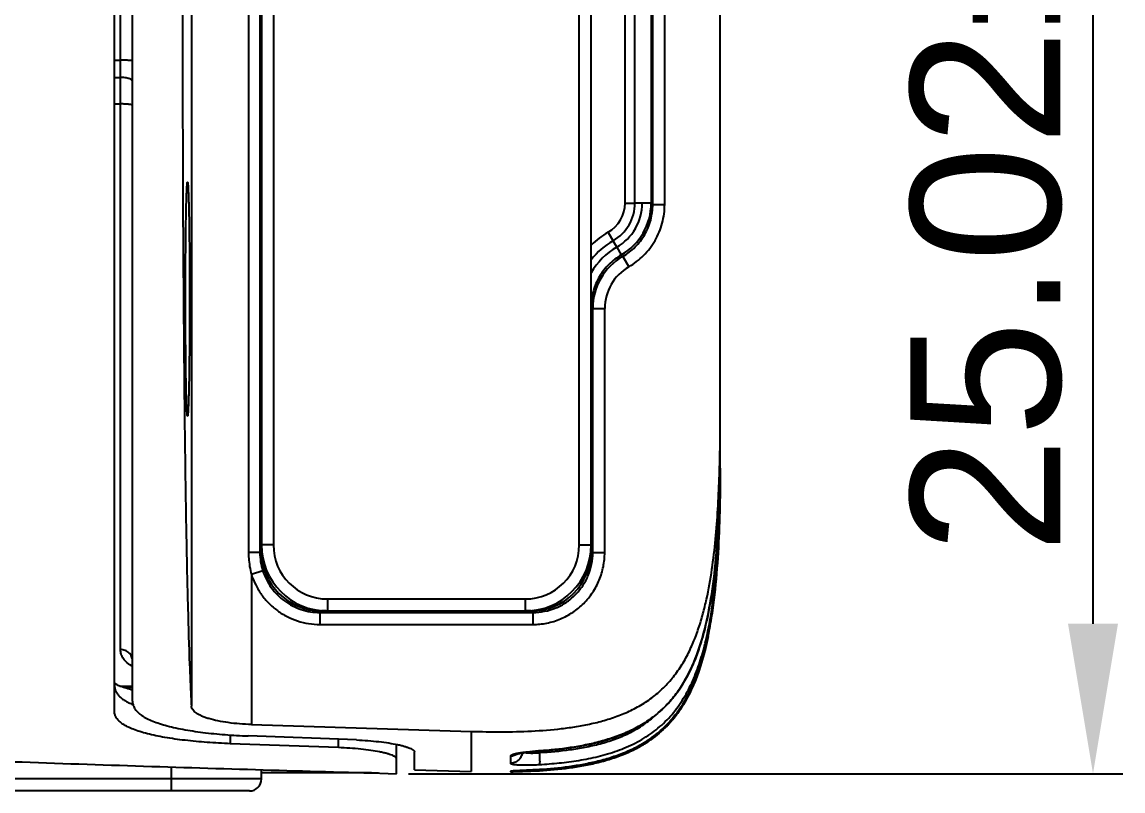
# Model space of a CAD drawing. Header units: millimetres. Extents: x 2067 to 4417, y -1557 to -908.
# Drawn here: x 2327.37 to 2345.72, y -1410.59 to -1397.77 of the extents above; entities that cross this region are included whole.
import ezdxf

# ---------------------------------------------------------------- set-up
doc = ezdxf.new("R2010")
doc.units = ezdxf.units.MM
doc.layers.add('06___PRT_ALL_SURFS', color=7, linetype='Continuous')
doc.styles.add('HANA', font='arial.ttf')
doc.dimstyles.new('HANA$0', dxfattribs={"dimtxt": 2.5, "dimasz": 2.5, "dimexe": 0.5, "dimexo": 0.2, "dimgap": 0.5, "dimtad": 1, "dimzin": 1, "dimdsep": 46, "dimtxsty": 'HANA', "dimcen": 0, "dimclrd": 3, "dimclre": 3, "dimclrt": 4, "dimadec": 0, "dimazin": 0, "dimtfac": 1, "dimtmove": 0, "dimatfit": 3, "dimfxl": 0, "dimtzin": 0, "dimarcsym": 0})

# ---------------------------------------------------------------- blocks, each defined once
blk = doc.blocks.new('*D43')
at = {"color": 4, "lineweight": -2}
for p, q in [((2333.808, -1385.275), (2345.724, -1385.275)), ((2333.808, -1410.299), (2345.724, -1410.299))]:
    blk.add_line(p, q, dxfattribs=at)
at = {"color": 3, "lineweight": -2}
blk.add_line((2345.224, -1387.775), (2345.224, -1407.799), dxfattribs=at)
at = {"color": 3}
for points in [[(2345.641, -1387.775), (2344.807, -1387.775), (2345.224, -1385.275)], [(2344.807, -1407.799), (2345.641, -1407.799), (2345.224, -1410.299)]]:
    blk.add_solid(points, dxfattribs=at)
at = {"layer": 'Defpoints', "color": 0}
for p in [(2333.608, -1385.275), (2333.608, -1410.299), (2345.224, -1410.299)]:
    blk.add_point(p, dxfattribs=at)
at = {"color": 3, "insert": (2343.448, -1397.903), "char_height": 2.5, "attachment_point": 5, "rotation": 90, "style": 'HANA'}
blk.add_mtext('25.02%%p0.50', dxfattribs=at)

msp = doc.modelspace()

# ---------------------------------------------------------------- linework, layer by layer
at = {"color": 7, "linetype": 'Continuous'}
for p, q in [((2328.908, -1409.264), (2328.908, -1386.31)), ((2330.191, -1386.402), (2330.191, -1409.173)), ((2329.208, -1409.092), (2329.208, -1386.482)), ((2329.008, -1408.23), (2329.008, -1387.345)), ((2331.143, -1389.962), (2331.143, -1406.612)), ((2331.333, -1389.962), (2331.333, -1406.612)), ((2331.358, -1390.087), (2331.358, -1406.487)), ((2331.558, -1390.087), (2331.558, -1406.487)), ((2336.658, -1406.487), (2336.658, -1390.087)), ((2336.858, -1406.487), (2336.858, -1390.087)), ((2339.008, -1404.377), (2339.008, -1391.197)), ((2337.421, -1400.787), (2337.421, -1394.787)), ((2337.585, -1400.787), (2337.585, -1394.787)), ((2337.858, -1394.787), (2337.858, -1400.788)), ((2337.883, -1400.812), (2337.883, -1394.762)), ((2338.082, -1400.812), (2338.082, -1394.762)), ((2328.908, -1398.406), (2329.008, -1398.406)), ((2328.908, -1398.694), (2329.008, -1398.694)), ((2328.908, -1399.136), (2329.008, -1399.136)), ((2337.421, -1400.787), (2337.585, -1400.787)), ((2337.858, -1400.788), (2337.585, -1400.787)), ((2337.883, -1400.812), (2337.858, -1400.788)), ((2337.883, -1400.812), (2338.082, -1400.812)), ((2337.283, -1401.523), (2337.139, -1401.274)), ((2337.283, -1401.523), (2337.358, -1401.653)), ((2337.383, -1401.678), (2337.358, -1401.653)), ((2337.383, -1401.678), (2337.482, -1401.851)), ((2336.883, -1402.544), (2336.858, -1402.519)), ((2336.883, -1402.544), (2337.082, -1402.544)), ((2336.883, -1406.612), (2336.883, -1402.544)), ((2337.082, -1406.612), (2337.082, -1402.544)), ((2339.008, -1405.264), (2339.008, -1404.834)), ((2339.006, -1405.159), (2339.008, -1405.159)), ((2339.008, -1405.264), (2339.008, -1405.264)), ((2339.007, -1405.485), (2339.007, -1405.421)), ((2339.007, -1405.485), (2339.007, -1405.421)), ((2331.358, -1406.588), (2331.333, -1406.612)), ((2331.558, -1406.487), (2331.358, -1406.487)), ((2331.358, -1406.588), (2331.358, -1406.505)), ((2331.362, -1406.588), (2331.358, -1406.588)), ((2336.658, -1406.487), (2336.858, -1406.487)), ((2336.853, -1406.588), (2336.858, -1406.588)), ((2336.858, -1406.505), (2336.858, -1406.588)), ((2336.858, -1406.588), (2336.883, -1406.612)), ((2331.333, -1406.612), (2331.143, -1406.612)), ((2336.883, -1406.612), (2337.082, -1406.612)), ((2331.381, -1406.918), (2331.191, -1406.979)), ((2331.191, -1406.979), (2331.191, -1409.48)), ((2332.458, -1407.387), (2335.758, -1407.387)), ((2332.458, -1407.387), (2332.458, -1407.587)), ((2335.758, -1407.387), (2335.758, -1407.587)), ((2332.357, -1407.587), (2332.333, -1407.612)), ((2332.333, -1407.612), (2335.883, -1407.612)), ((2332.333, -1407.612), (2332.333, -1407.812)), ((2332.357, -1407.582), (2332.357, -1407.587)), ((2332.44, -1407.587), (2332.357, -1407.587)), ((2332.458, -1407.587), (2335.758, -1407.587)), ((2335.858, -1407.587), (2335.775, -1407.587)), ((2335.858, -1407.582), (2335.858, -1407.587)), ((2335.858, -1407.587), (2335.883, -1407.612)), ((2335.883, -1407.612), (2335.883, -1407.812)), ((2332.333, -1407.812), (2335.883, -1407.812)), ((2328.997, -1408.839), (2329.008, -1408.839)), ((2329.008, -1408.839), (2329.208, -1408.839)), ((2329.208, -1408.867), (2329.063, -1408.864)), ((2331.191, -1409.48), (2334.853, -1409.593)), ((2330.838, -1409.654), (2330.838, -1409.799)), ((2332.943, -1409.737), (2331.138, -1409.67)), ((2334.853, -1409.593), (2334.855, -1410.262)), ((2332.643, -1409.865), (2330.838, -1409.799)), ((2332.643, -1409.865), (2332.643, -1409.726)), ((2333.608, -1410.299), (2333.608, -1409.809)), ((2333.908, -1410.233), (2333.908, -1409.932)), ((2335.511, -1410.009), (2335.511, -1410.126)), ((2335.735, -1409.949), (2335.754, -1409.946)), ((2335.754, -1409.946), (2335.775, -1409.943)), ((2335.775, -1409.943), (2335.796, -1409.941)), ((2335.796, -1409.941), (2335.819, -1409.938)), ((2335.819, -1409.938), (2335.842, -1409.936)), ((2335.842, -1409.936), (2335.867, -1409.933)), ((2335.867, -1409.933), (2335.893, -1409.931)), ((2335.893, -1409.931), (2335.92, -1409.928)), ((2335.92, -1409.928), (2335.947, -1409.926)), ((2335.947, -1409.926), (2335.976, -1409.924)), ((2335.976, -1409.924), (2336.06, -1409.917)), ((2335.992, -1409.922), (2335.992, -1409.948)), ((2335.992, -1409.948), (2335.998, -1409.947)), ((2335.992, -1409.948), (2335.998, -1409.947)), ((2335.996, -1409.92), (2335.994, -1409.92)), ((2335.996, -1409.922), (2335.994, -1409.92)), ((2329.858, -1410.587), (2329.858, -1410.187)), ((2331.358, -1410.387), (2331.358, -1410.233)), ((2333.908, -1410.233), (2334.855, -1410.262)), ((2335.558, -1410.254), (2335.511, -1410.259)), ((2335.511, -1410.259), (2335.511, -1410.267)), ((2335.511, -1410.267), (2335.556, -1410.267)), ((2335.536, -1410.256), (2335.536, -1410.256)), ((2335.536, -1410.256), (2335.536, -1410.256)), ((2335.536, -1410.256), (2335.537, -1410.256)), ((2335.537, -1410.256), (2335.538, -1410.256)), ((2335.538, -1410.256), (2335.54, -1410.256)), ((2335.54, -1410.256), (2335.543, -1410.256)), ((2335.543, -1410.256), (2335.548, -1410.255)), ((2335.548, -1410.255), (2335.555, -1410.255)), ((2335.555, -1410.255), (2335.566, -1410.254)), ((2335.556, -1410.267), (2335.713, -1410.263)), ((2335.994, -1410.231), (2335.558, -1410.254)), ((2335.566, -1410.254), (2335.588, -1410.253)), ((2335.588, -1410.253), (2335.621, -1410.251)), ((2335.621, -1410.251), (2335.635, -1410.251)), ((2335.658, -1410.25), (2335.671, -1410.249)), ((2335.698, -1410.248), (2335.713, -1410.247)), ((2335.713, -1410.247), (2335.766, -1410.244)), ((2335.713, -1410.263), (2335.994, -1410.25)), ((2335.766, -1410.244), (2335.852, -1410.24)), ((2335.852, -1410.24), (2335.922, -1410.236)), ((2335.922, -1410.236), (2335.989, -1410.232)), ((2335.989, -1410.232), (2336.059, -1410.227)), ((2335.994, -1410.231), (2335.994, -1410.231)), ((2335.997, -1410.24), (2335.995, -1410.25)), ((2335.997, -1410.231), (2335.997, -1410.24)), ((2331.358, -1410.387), (2311.858, -1410.387)), ((2333.189, -1410.287), (2331.358, -1410.287)), ((2333.308, -1410.291), (2333.191, -1410.287)), ((2331.158, -1410.587), (2312.058, -1410.587))]:
    msp.add_line(p, q, dxfattribs=at)
for points in [[(2336.06, -1409.917), (2336.14, -1409.911), (2336.22, -1409.903), (2336.298, -1409.895), (2336.375, -1409.885), (2336.452, -1409.875), (2336.528, -1409.864), (2336.603, -1409.852), (2336.676, -1409.839), (2336.749, -1409.825), (2336.821, -1409.811), (2336.892, -1409.795), (2336.961, -1409.778), (2337.03, -1409.76), (2337.097, -1409.74), (2337.163, -1409.72), (2337.228, -1409.699), (2337.291, -1409.676), (2337.353, -1409.653), (2337.413, -1409.628), (2337.473, -1409.602), (2337.53, -1409.575), (2337.586, -1409.547), (2337.64, -1409.517), (2337.693, -1409.487), (2337.744, -1409.456), (2337.793, -1409.424), (2337.841, -1409.391), (2337.888, -1409.357), (2337.933, -1409.321), (2337.976, -1409.285), (2338.019, -1409.248), (2338.06, -1409.209), (2338.1, -1409.169), (2338.139, -1409.128), (2338.177, -1409.086), (2338.215, -1409.042), (2338.251, -1408.996), (2338.286, -1408.949), (2338.321, -1408.9), (2338.355, -1408.849), (2338.388, -1408.796), (2338.42, -1408.742), (2338.452, -1408.686), (2338.482, -1408.628), (2338.511, -1408.569), (2338.539, -1408.508), (2338.566, -1408.446), (2338.592, -1408.383), (2338.616, -1408.319), (2338.64, -1408.253), (2338.663, -1408.186), (2338.684, -1408.118), (2338.705, -1408.049), (2338.725, -1407.98), (2338.744, -1407.909), (2338.761, -1407.837), (2338.779, -1407.763), (2338.795, -1407.689), (2338.81, -1407.614), (2338.825, -1407.537), (2338.839, -1407.459), (2338.853, -1407.38), (2338.866, -1407.3), (2338.878, -1407.218), (2338.889, -1407.135), (2338.9, -1407.05), (2338.91, -1406.965), (2338.92, -1406.878), (2338.929, -1406.79), (2338.937, -1406.701), (2338.945, -1406.61), (2338.953, -1406.519), (2338.96, -1406.426), (2338.966, -1406.333), (2338.972, -1406.238), (2338.977, -1406.143), (2338.982, -1406.046), (2338.986, -1405.948), (2338.99, -1405.85), (2338.994, -1405.75), (2338.997, -1405.65), (2339, -1405.549), (2339.002, -1405.447), (2339.004, -1405.344), (2339.005, -1405.24), (2339.006, -1405.135), (2339.007, -1405.03), (2339.008, -1404.924), (2339.008, -1404.834)], [(2336.059, -1410.227), (2336.139, -1410.221), (2336.218, -1410.214), (2336.296, -1410.206), (2336.373, -1410.198), (2336.45, -1410.188), (2336.525, -1410.178), (2336.6, -1410.167), (2336.673, -1410.154), (2336.746, -1410.141), (2336.817, -1410.127), (2336.888, -1410.112), (2336.957, -1410.096), (2337.025, -1410.078), (2337.092, -1410.06), (2337.158, -1410.04), (2337.223, -1410.02), (2337.286, -1409.998), (2337.348, -1409.975), (2337.408, -1409.951), (2337.467, -1409.926), (2337.525, -1409.9), (2337.581, -1409.873), (2337.635, -1409.844), (2337.688, -1409.815), (2337.739, -1409.784), (2337.789, -1409.753), (2337.837, -1409.721), (2337.883, -1409.687), (2337.928, -1409.653), (2337.972, -1409.617), (2338.015, -1409.581), (2338.056, -1409.543), (2338.096, -1409.504), (2338.135, -1409.464), (2338.173, -1409.423), (2338.21, -1409.38), (2338.246, -1409.336), (2338.282, -1409.29), (2338.317, -1409.242), (2338.351, -1409.192), (2338.384, -1409.14), (2338.416, -1409.087), (2338.448, -1409.032), (2338.478, -1408.975), (2338.507, -1408.917), (2338.535, -1408.857), (2338.562, -1408.796), (2338.589, -1408.734), (2338.613, -1408.671), (2338.637, -1408.606), (2338.66, -1408.54), (2338.682, -1408.474), (2338.703, -1408.406), (2338.723, -1408.337), (2338.742, -1408.267), (2338.76, -1408.196), (2338.777, -1408.124), (2338.793, -1408.051), (2338.802, -1408.011)], [(2328.916, -1408.798), (2328.909, -1408.793), (2328.908, -1408.792)], [(2328.982, -1408.833), (2328.967, -1408.827), (2328.954, -1408.82), (2328.943, -1408.814), (2328.932, -1408.808), (2328.923, -1408.803), (2328.916, -1408.798)], [(2329.016, -1408.847), (2328.998, -1408.84), (2328.982, -1408.833)], [(2329.208, -1408.904), (2329.187, -1408.899), (2329.157, -1408.891), (2329.129, -1408.884), (2329.103, -1408.876), (2329.079, -1408.869), (2329.056, -1408.862), (2329.035, -1408.854), (2329.016, -1408.847)], [(2335.611, -1409.974), (2335.611, -1409.974), (2335.611, -1409.973), (2335.612, -1409.973), (2335.613, -1409.973), (2335.614, -1409.972), (2335.616, -1409.972), (2335.618, -1409.971), (2335.621, -1409.97), (2335.624, -1409.97), (2335.627, -1409.969), (2335.631, -1409.968), (2335.634, -1409.967), (2335.639, -1409.966), (2335.643, -1409.965), (2335.648, -1409.964), (2335.654, -1409.963), (2335.659, -1409.961), (2335.666, -1409.96), (2335.672, -1409.959), (2335.679, -1409.958), (2335.686, -1409.957), (2335.693, -1409.955), (2335.701, -1409.954), (2335.709, -1409.953), (2335.717, -1409.951), (2335.726, -1409.95), (2335.735, -1409.949)], [(2335.635, -1410.251), (2335.642, -1410.25), (2335.646, -1410.25)], [(2335.646, -1410.25), (2335.654, -1410.25), (2335.658, -1410.25)], [(2335.671, -1410.249), (2335.675, -1410.249), (2335.684, -1410.248)], [(2335.684, -1410.248), (2335.689, -1410.248), (2335.698, -1410.248)]]:
    msp.add_lwpolyline(points, dxfattribs=at)
for centre, radius, start, end in [((2336.858, -1400.787), 0.563, 300, 0), ((2336.858, -1400.787), 0.727, 300, 0), ((2336.858, -1400.787), 0.85, 300, 0), ((2336.858, -1400.787), 0.999, 299.9768, 359.9989), ((2337.858, -1402.519), 1.437, 120, 134.095), ((2337.858, -1402.519), 1.273, 120, 141.7666), ((2337.858, -1402.519), 1.15, 120, 150.4175), ((2337.882, -1402.544), 1, 119.978, 179.994), ((2337.882, -1402.544), 0.799, 119.9732, 180.0133), ((2306.991, -1404.841), 32.017, 359.3404, 0.0109), ((2306.446, -1405.265), 32.561, 359.7258, 0.0021), ((2332.458, -1406.487), 1.1, 180, 270), ((2332.357, -1406.587), 0.999, 180.0007, 269.9993), ((2332.458, -1406.487), 0.9, 180, 270), ((2335.758, -1406.487), 1.1, 270, 0), ((2335.758, -1406.487), 0.9, 270, 0), ((2335.858, -1406.587), 0.999, 270.0007, 359.9993), ((2332.333, -1406.613), 1, 179.9912, 197.7721), ((2336.409, -1415.723), 5.818, 94.0863, 94.2874), ((2335.855, -1408.563), 1.392, 275.1527, 275.6603), ((2335.508, -1410.058), 0.2, 270.8284, 279.7858), ((2335.508, -1410.066), 0.201, 270.8519, 285.6526), ((2335.508, -1410.068), 0.2, 271.3178, 285.6925), ((2335.508, -1410.067), 0.2, 285.6856, 291.4349), ((2331.158, -1410.387), 0.2, 270, 0)]:
    msp.add_arc(centre, radius, start, end, dxfattribs=at)
for points, knots in [([(2330.191, -1386.402), (2330.185, -1386.507), (2330.174, -1386.737), (2330.152, -1387.281), (2330.127, -1388.116), (2330.102, -1389.301), (2330.081, -1390.713), (2330.064, -1392.315), (2330.047, -1394.695), (2330.039, -1397.787), (2330.047, -1400.88), (2330.064, -1403.259), (2330.081, -1404.861), (2330.102, -1406.273), (2330.127, -1407.458), (2330.152, -1408.293), (2330.174, -1408.837), (2330.185, -1409.067), (2330.191, -1409.173)], [0, 0, 0, 0, 0.013888, 0.03038, 0.071649, 0.123976, 0.186555, 0.257616, 0.33502, 0.5, 0.66498, 0.742384, 0.813444, 0.876023, 0.92835, 0.969619, 0.986111, 1, 1, 1, 1]), ([(2329.208, -1398.417), (2329.208, -1398.417), (2329.206, -1398.416), (2329.203, -1398.415), (2329.199, -1398.414), (2329.192, -1398.413), (2329.184, -1398.412), (2329.169, -1398.411), (2329.147, -1398.409), (2329.118, -1398.408), (2329.083, -1398.407), (2329.046, -1398.407), (2329.021, -1398.406), (2329.008, -1398.406)], [0, 0, 0, 0, 0.007211, 0.022496, 0.046783, 0.080057, 0.122074, 0.172466, 0.296441, 0.447316, 0.619348, 0.805952, 1, 1, 1, 1]), ([(2329.208, -1398.762), (2329.208, -1398.76), (2329.207, -1398.755), (2329.204, -1398.748), (2329.199, -1398.742), (2329.19, -1398.733), (2329.173, -1398.723), (2329.148, -1398.713), (2329.118, -1398.704), (2329.084, -1398.698), (2329.046, -1398.694), (2329.021, -1398.694), (2329.008, -1398.694)], [0, 0, 0, 0, 0.030335, 0.062753, 0.098887, 0.13983, 0.238017, 0.358575, 0.499397, 0.656638, 0.825362, 1, 1, 1, 1]), ([(2329.208, -1399.16), (2329.208, -1399.158), (2329.204, -1399.155), (2329.199, -1399.153), (2329.192, -1399.15), (2329.184, -1399.148), (2329.169, -1399.145), (2329.148, -1399.142), (2329.118, -1399.139), (2329.07, -1399.136), (2329.033, -1399.136), (2329.008, -1399.136)], [0, 0, 0, 0, 0.029891, 0.055852, 0.090057, 0.132496, 0.182925, 0.306084, 0.455272, 0.624997, 1, 1, 1, 1]), ([(2330.092, -1402.387), (2330.092, -1402.262), (2330.092, -1402.016), (2330.094, -1401.712), (2330.096, -1401.48), (2330.097, -1401.318), (2330.099, -1401.166), (2330.101, -1401.025), (2330.104, -1400.897), (2330.106, -1400.783), (2330.109, -1400.697), (2330.111, -1400.636), (2330.112, -1400.597), (2330.114, -1400.562), (2330.115, -1400.531), (2330.117, -1400.504), (2330.118, -1400.482), (2330.12, -1400.464), (2330.121, -1400.453), (2330.123, -1400.445), (2330.123, -1400.442), (2330.124, -1400.439), (2330.125, -1400.438), (2330.125, -1400.437)], [0, 0, 0, 0, 0.192814, 0.37843, 0.466329, 0.549841, 0.628177, 0.700602, 0.766432, 0.825048, 0.8759, 0.898261, 0.918509, 0.936595, 0.952477, 0.96612, 0.977492, 0.986569, 0.993336, 0.995853, 0.997793, 0.999166, 1, 1, 1, 1]), ([(2330.125, -1400.437), (2330.125, -1400.437), (2330.126, -1400.437), (2330.126, -1400.437), (2330.126, -1400.438), (2330.127, -1400.439), (2330.128, -1400.441), (2330.129, -1400.444), (2330.129, -1400.449), (2330.13, -1400.454), (2330.131, -1400.461), (2330.132, -1400.469), (2330.133, -1400.479), (2330.134, -1400.493), (2330.135, -1400.515), (2330.137, -1400.544), (2330.138, -1400.577), (2330.14, -1400.616), (2330.142, -1400.675), (2330.145, -1400.76), (2330.147, -1400.873), (2330.15, -1401.001), (2330.152, -1401.143), (2330.154, -1401.297), (2330.156, -1401.462), (2330.158, -1401.699), (2330.159, -1402.008), (2330.16, -1402.259), (2330.16, -1402.387)], [0, 0, 0, 0, 0.000258, 0.000474, 0.000749, 0.001137, 0.002324, 0.004097, 0.006471, 0.009448, 0.013029, 0.017215, 0.022004, 0.027393, 0.039959, 0.054886, 0.072137, 0.091673, 0.113444, 0.163475, 0.221739, 0.287665, 0.360602, 0.439833, 0.524578, 0.614006, 0.803352, 1, 1, 1, 1]), ([(2337.383, -1401.678), (2337.458, -1401.635), (2337.598, -1401.528), (2337.759, -1401.318), (2337.86, -1401.074), (2337.883, -1400.899), (2337.883, -1400.812)], [0, 0, 0, 0, 0.249964, 0.500001, 0.750142, 1, 1, 1, 1]), ([(2337.482, -1401.851), (2337.573, -1401.799), (2337.741, -1401.67), (2337.934, -1401.419), (2338.055, -1401.127), (2338.082, -1400.917), (2338.082, -1400.812)], [0, 0, 0, 0, 0.249978, 0.50003, 0.75017, 1, 1, 1, 1]), ([(2337.358, -1401.653), (2337.283, -1401.696), (2337.144, -1401.802), (2336.985, -1402.008), (2336.883, -1402.249), (2336.859, -1402.421), (2336.858, -1402.507)], [0, 0, 0, 0, 0.249999, 0.499997, 0.749996, 1, 1, 1, 1]), ([(2330.125, -1404.337), (2330.125, -1404.336), (2330.124, -1404.335), (2330.123, -1404.332), (2330.123, -1404.329), (2330.121, -1404.322), (2330.12, -1404.31), (2330.118, -1404.292), (2330.117, -1404.27), (2330.115, -1404.243), (2330.114, -1404.212), (2330.112, -1404.177), (2330.111, -1404.138), (2330.109, -1404.077), (2330.106, -1403.991), (2330.104, -1403.877), (2330.101, -1403.749), (2330.099, -1403.608), (2330.097, -1403.456), (2330.096, -1403.294), (2330.094, -1403.061), (2330.092, -1402.758), (2330.092, -1402.512), (2330.092, -1402.387)], [0, 0, 0, 0, 0.000834, 0.002207, 0.004149, 0.006666, 0.013436, 0.022517, 0.033893, 0.047541, 0.06343, 0.081523, 0.101779, 0.124149, 0.175021, 0.23366, 0.299514, 0.371965, 0.450329, 0.533868, 0.621801, 0.807497, 1, 1, 1, 1]), ([(2330.16, -1402.387), (2330.16, -1402.515), (2330.159, -1402.767), (2330.158, -1403.076), (2330.156, -1403.312), (2330.154, -1403.477), (2330.152, -1403.631), (2330.15, -1403.773), (2330.147, -1403.901), (2330.145, -1404.015), (2330.142, -1404.099), (2330.14, -1404.159), (2330.138, -1404.197), (2330.137, -1404.23), (2330.135, -1404.259), (2330.134, -1404.281), (2330.133, -1404.296), (2330.132, -1404.305), (2330.131, -1404.313), (2330.13, -1404.32), (2330.129, -1404.326), (2330.129, -1404.33), (2330.128, -1404.334), (2330.127, -1404.336), (2330.126, -1404.337), (2330.126, -1404.337), (2330.126, -1404.337), (2330.125, -1404.337), (2330.125, -1404.337)], [0, 0, 0, 0, 0.196956, 0.386223, 0.475618, 0.560335, 0.639539, 0.712449, 0.77835, 0.836592, 0.886603, 0.908365, 0.927893, 0.945137, 0.960058, 0.972619, 0.978005, 0.982792, 0.986976, 0.990556, 0.993532, 0.995904, 0.997677, 0.998864, 0.999252, 0.999526, 0.999743, 1, 1, 1, 1]), ([(2334.853, -1409.593), (2335.021, -1409.598), (2335.358, -1409.604), (2335.862, -1409.593), (2336.281, -1409.561), (2336.614, -1409.515), (2336.862, -1409.467), (2337.107, -1409.405), (2337.346, -1409.324), (2337.576, -1409.221), (2337.794, -1409.093), (2337.994, -1408.939), (2338.172, -1408.759), (2338.326, -1408.558), (2338.455, -1408.341), (2338.562, -1408.113), (2338.65, -1407.876), (2338.723, -1407.634), (2338.802, -1407.308), (2338.875, -1406.893), (2338.933, -1406.392), (2338.971, -1405.889), (2338.994, -1405.385), (2339.006, -1404.881), (2339.008, -1404.545), (2339.008, -1404.377)], [0, 0, 0, 0, 0.062504, 0.125006, 0.187505, 0.218758, 0.250012, 0.281264, 0.312515, 0.343762, 0.375006, 0.406247, 0.437487, 0.468729, 0.499976, 0.531225, 0.562477, 0.59373, 0.624984, 0.687481, 0.749983, 0.812487, 0.874991, 0.937496, 1, 1, 1, 1]), ([(2339.006, -1405.209), (2339.003, -1405.401), (2338.995, -1405.786), (2338.968, -1406.362), (2338.919, -1406.936), (2338.865, -1407.317), (2338.831, -1407.506)], [0, 0, 0, 0, 0.250011, 0.500019, 0.750021, 1, 1, 1, 1]), ([(2338.967, -1406.616), (2338.983, -1406.373), (2339.003, -1405.888), (2339.008, -1405.402), (2339.008, -1405.159)], [0, 0, 0, 0, 0.499994, 1, 1, 1, 1]), ([(2339.008, -1405.24), (2339.008, -1405.47), (2339.003, -1405.928), (2338.986, -1406.387), (2338.972, -1406.616)], [0, 0, 0, 0, 0.500005, 1, 1, 1, 1]), ([(2338.973, -1406.616), (2338.984, -1406.428), (2339, -1406.051), (2339.006, -1405.674), (2339.007, -1405.485)], [0, 0, 0, 0, 0.499997, 1, 1, 1, 1]), ([(2331.143, -1406.612), (2331.143, -1406.643), (2331.147, -1406.767), (2331.167, -1406.889), (2331.191, -1406.979)], [0, 0, 0, 0, 0.250838, 1, 1, 1, 1]), ([(2335.883, -1407.812), (2335.962, -1407.812), (2336.119, -1407.796), (2336.345, -1407.727), (2336.554, -1407.616), (2336.737, -1407.466), (2336.887, -1407.283), (2336.998, -1407.074), (2337.067, -1406.848), (2337.082, -1406.691), (2337.082, -1406.612)], [0, 0, 0, 0, 0.125079, 0.250129, 0.375136, 0.500118, 0.625101, 0.750112, 0.875186, 1, 1, 1, 1]), ([(2335.883, -1407.612), (2335.949, -1407.612), (2336.08, -1407.599), (2336.268, -1407.542), (2336.442, -1407.449), (2336.595, -1407.324), (2336.72, -1407.171), (2336.813, -1406.997), (2336.87, -1406.809), (2336.883, -1406.678), (2336.883, -1406.612)], [0, 0, 0, 0, 0.125092, 0.250145, 0.375146, 0.500118, 0.625091, 0.750095, 0.875172, 1, 1, 1, 1]), ([(2335.994, -1410.147), (2336.104, -1410.14), (2336.323, -1410.123), (2336.65, -1410.08), (2336.973, -1410.016), (2337.29, -1409.924), (2337.595, -1409.796), (2337.878, -1409.625), (2338.129, -1409.409), (2338.337, -1409.151), (2338.503, -1408.865), (2338.632, -1408.561), (2338.731, -1408.246), (2338.807, -1407.925), (2338.865, -1407.6), (2338.925, -1407.164), (2338.953, -1406.835), (2338.967, -1406.616)], [0, 0, 0, 0, 0.062472, 0.124945, 0.187416, 0.249883, 0.31234, 0.374786, 0.437232, 0.499696, 0.56219, 0.624711, 0.687249, 0.749796, 0.812348, 0.874902, 1, 1, 1, 1]), ([(2338.972, -1406.616), (2338.958, -1406.85), (2338.929, -1407.2), (2338.867, -1407.665), (2338.826, -1407.896), (2338.802, -1408.011)], [0, 0, 0, 0, 0.499986, 0.749998, 1, 1, 1, 1]), ([(2338.806, -1408.012), (2338.83, -1407.897), (2338.871, -1407.666), (2338.916, -1407.317), (2338.95, -1406.967), (2338.966, -1406.733), (2338.973, -1406.616)], [0, 0, 0, 0, 0.249992, 0.499993, 0.749997, 1, 1, 1, 1]), ([(2331.381, -1406.918), (2331.397, -1406.968), (2331.437, -1407.065), (2331.519, -1407.2), (2331.621, -1407.321), (2331.741, -1407.423), (2331.876, -1407.506), (2332.022, -1407.567), (2332.175, -1407.604), (2332.28, -1407.612), (2332.333, -1407.612)], [0, 0, 0, 0, 0.125039, 0.250054, 0.375049, 0.500045, 0.625059, 0.7501, 0.875264, 1, 1, 1, 1]), ([(2331.191, -1406.979), (2331.21, -1407.039), (2331.258, -1407.156), (2331.356, -1407.318), (2331.479, -1407.462), (2331.623, -1407.585), (2331.784, -1407.685), (2331.96, -1407.757), (2332.144, -1407.802), (2332.27, -1407.812), (2332.333, -1407.812)], [0, 0, 0, 0, 0.125038, 0.250058, 0.375062, 0.500066, 0.625085, 0.750125, 0.875282, 1, 1, 1, 1]), ([(2338.831, -1407.506), (2338.8, -1407.676), (2338.744, -1407.928), (2338.642, -1408.257), (2338.548, -1408.497), (2338.433, -1408.728), (2338.294, -1408.946), (2338.129, -1409.146), (2337.939, -1409.322), (2337.728, -1409.47), (2337.5, -1409.592), (2337.26, -1409.689), (2337.014, -1409.765), (2336.763, -1409.823), (2336.424, -1409.881), (2336.167, -1409.908), (2335.996, -1409.92)], [0, 0, 0, 0, 0.12506, 0.187604, 0.250143, 0.312675, 0.375197, 0.437707, 0.500208, 0.5627, 0.625189, 0.687674, 0.750154, 0.812627, 0.875095, 1, 1, 1, 1]), ([(2338.802, -1408.011), (2338.768, -1408.172), (2338.707, -1408.412), (2338.597, -1408.722), (2338.496, -1408.948), (2338.375, -1409.163), (2338.23, -1409.364), (2338.062, -1409.545), (2337.871, -1409.702), (2337.662, -1409.835), (2337.44, -1409.942), (2337.208, -1410.028), (2336.97, -1410.095), (2336.729, -1410.146), (2336.404, -1410.198), (2336.158, -1410.221), (2335.994, -1410.231)], [0, 0, 0, 0, 0.125061, 0.187606, 0.250144, 0.312671, 0.375185, 0.437687, 0.500179, 0.562667, 0.625154, 0.687641, 0.750124, 0.812602, 0.875077, 1, 1, 1, 1]), ([(2335.994, -1410.25), (2336.159, -1410.24), (2336.406, -1410.217), (2336.733, -1410.165), (2336.975, -1410.114), (2337.214, -1410.046), (2337.447, -1409.96), (2337.67, -1409.851), (2337.88, -1409.717), (2338.071, -1409.558), (2338.239, -1409.375), (2338.383, -1409.172), (2338.504, -1408.955), (2338.603, -1408.727), (2338.713, -1408.415), (2338.773, -1408.173), (2338.806, -1408.012)], [0, 0, 0, 0, 0.124933, 0.187411, 0.249891, 0.312373, 0.374855, 0.437338, 0.499822, 0.562311, 0.62481, 0.687323, 0.749851, 0.812389, 0.874936, 1, 1, 1, 1]), ([(2338.806, -1408.012), (2338.75, -1408.283), (2338.642, -1408.667), (2338.425, -1409.113), (2338.219, -1409.408), (2337.966, -1409.658), (2337.662, -1409.862), (2337.31, -1410.02), (2336.81, -1410.163), (2336.392, -1410.22), (2336.11, -1410.242)], [0, 0, 0, 0, 0.203931, 0.306516, 0.409102, 0.511687, 0.614273, 0.716858, 0.819444, 1, 1, 1, 1]), ([(2338.806, -1408.012), (2338.75, -1408.283), (2338.642, -1408.667), (2338.425, -1409.113), (2338.219, -1409.408), (2337.966, -1409.658), (2337.662, -1409.862), (2337.31, -1410.02), (2336.81, -1410.163), (2336.392, -1410.22), (2336.111, -1410.242)], [0, 0, 0, 0, 0.203937, 0.306526, 0.409115, 0.511703, 0.614292, 0.716881, 0.81947, 1, 1, 1, 1]), ([(2329.208, -1408.511), (2329.177, -1408.494), (2329.122, -1408.457), (2329.056, -1408.388), (2329.016, -1408.311), (2329.008, -1408.256), (2329.008, -1408.23)], [0, 0, 0, 0, 0.294073, 0.548318, 0.777167, 1, 1, 1, 1]), ([(2329.208, -1408.418), (2329.208, -1408.405), (2329.205, -1408.381), (2329.194, -1408.345), (2329.175, -1408.312), (2329.142, -1408.274), (2329.086, -1408.239), (2329.034, -1408.23), (2329.008, -1408.23)], [0, 0, 0, 0, 0.121511, 0.243601, 0.366775, 0.49134, 0.743655, 1, 1, 1, 1]), ([(2311.972, -1408.793), (2312.239, -1408.839), (2313.76, -1409.088), (2316.554, -1409.449), (2320.492, -1409.781), (2324.652, -1410.006), (2328.99, -1410.165), (2331.852, -1410.248), (2333.191, -1410.287)], [0, 0, 0, 0, 0.040958, 0.23296, 0.424962, 0.616964, 0.808967, 1, 1, 1, 1]), ([(2328.908, -1408.824), (2328.908, -1408.84), (2328.911, -1408.873), (2328.926, -1408.921), (2328.95, -1408.966), (2328.985, -1409.008), (2329.029, -1409.047), (2329.082, -1409.084), (2329.145, -1409.117), (2329.191, -1409.137), (2329.215, -1409.146)], [0, 0, 0, 0, 0.103922, 0.20717, 0.313593, 0.426872, 0.550121, 0.685725, 0.835341, 1, 1, 1, 1]), ([(2329.208, -1409.092), (2329.208, -1409.112), (2329.214, -1409.154), (2329.242, -1409.213), (2329.287, -1409.269), (2329.349, -1409.321), (2329.428, -1409.369), (2329.523, -1409.415), (2329.633, -1409.456), (2329.758, -1409.495), (2329.897, -1409.529), (2330.106, -1409.572), (2330.392, -1409.615), (2330.756, -1409.651), (2331.009, -1409.665), (2331.138, -1409.67)], [0, 0, 0, 0, 0.028609, 0.058522, 0.091697, 0.129567, 0.173027, 0.222544, 0.278271, 0.340131, 0.407865, 0.48107, 0.641691, 0.81677, 1, 1, 1, 1]), ([(2330.838, -1409.799), (2330.709, -1409.794), (2330.457, -1409.78), (2330.094, -1409.747), (2329.808, -1409.707), (2329.6, -1409.668), (2329.461, -1409.636), (2329.335, -1409.601), (2329.225, -1409.562), (2329.13, -1409.52), (2329.051, -1409.476), (2328.988, -1409.428), (2328.942, -1409.377), (2328.914, -1409.322), (2328.908, -1409.283), (2328.908, -1409.264)], [0, 0, 0, 0, 0.184626, 0.361071, 0.522958, 0.596716, 0.664917, 0.727123, 0.78303, 0.832505, 0.875633, 0.912808, 0.944862, 0.973229, 1, 1, 1, 1]), ([(2331.191, -1409.48), (2331.125, -1409.478), (2330.996, -1409.471), (2330.81, -1409.451), (2330.639, -1409.422), (2330.509, -1409.391), (2330.419, -1409.362), (2330.361, -1409.339), (2330.311, -1409.315), (2330.27, -1409.289), (2330.236, -1409.262), (2330.212, -1409.233), (2330.196, -1409.204), (2330.191, -1409.183), (2330.191, -1409.173)], [0, 0, 0, 0, 0.180323, 0.353688, 0.513742, 0.655215, 0.717763, 0.774411, 0.825016, 0.869627, 0.908537, 0.942392, 0.972315, 1, 1, 1, 1]), ([(2335.998, -1409.947), (2336.167, -1409.937), (2336.422, -1409.914), (2336.758, -1409.859), (2337.007, -1409.803), (2337.251, -1409.727), (2337.487, -1409.629), (2337.71, -1409.503), (2337.845, -1409.398), (2337.908, -1409.341)], [0, 0, 0, 0, 0.249978, 0.37499, 0.500002, 0.62501, 0.750011, 0.875004, 1, 1, 1, 1]), ([(2333.608, -1410.044), (2333.608, -1410.042), (2333.607, -1410.037), (2333.603, -1410.031), (2333.597, -1410.024), (2333.585, -1410.015), (2333.565, -1410.003), (2333.533, -1409.989), (2333.493, -1409.976), (2333.445, -1409.962), (2333.389, -1409.949), (2333.301, -1409.93), (2333.176, -1409.91), (2332.948, -1409.881), (2332.767, -1409.869), (2332.643, -1409.865)], [0, 0, 0, 0, 0.006318, 0.013557, 0.022229, 0.032624, 0.059107, 0.09355, 0.135958, 0.186118, 0.243684, 0.308216, 0.456026, 0.624626, 1, 1, 1, 1]), ([(2332.943, -1409.737), (2333.007, -1409.739), (2333.131, -1409.746), (2333.312, -1409.763), (2333.477, -1409.785), (2333.602, -1409.807), (2333.69, -1409.827), (2333.745, -1409.842), (2333.793, -1409.857), (2333.833, -1409.872), (2333.861, -1409.885), (2333.879, -1409.896), (2333.889, -1409.903), (2333.897, -1409.911), (2333.903, -1409.918), (2333.907, -1409.925), (2333.908, -1409.93), (2333.908, -1409.932)], [0, 0, 0, 0, 0.191008, 0.373694, 0.541531, 0.688759, 0.753107, 0.810585, 0.860772, 0.90335, 0.938139, 0.952626, 0.965223, 0.97602, 0.985187, 0.993019, 1, 1, 1, 1]), ([(2335.706, -1409.953), (2335.703, -1409.976), (2335.688, -1410.022), (2335.643, -1410.079), (2335.582, -1410.116), (2335.534, -1410.125), (2335.511, -1410.126)], [0, 0, 0, 0, 0.249587, 0.499438, 0.749611, 1, 1, 1, 1]), ([(2335.633, -1409.962), (2335.624, -1409.964), (2335.606, -1409.967), (2335.582, -1409.973), (2335.561, -1409.979), (2335.543, -1409.984), (2335.529, -1409.99), (2335.518, -1409.997), (2335.511, -1410.004), (2335.511, -1410.009)], [0, 0, 0, 0, 0.210262, 0.397286, 0.559853, 0.697061, 0.808469, 0.894416, 1, 1, 1, 1]), ([(2335.629, -1409.968), (2335.612, -1409.981), (2335.574, -1410.001), (2335.532, -1410.008), (2335.511, -1410.009)], [0, 0, 0, 0, 0.499606, 1, 1, 1, 1]), ([(2335.974, -1409.922), (2335.911, -1409.926), (2335.821, -1409.934), (2335.707, -1409.949), (2335.656, -1409.957), (2335.633, -1409.962)], [0, 0, 0, 0, 0.548843, 0.791112, 1, 1, 1, 1]), ([(2335.752, -1409.946), (2335.766, -1409.949), (2335.798, -1409.953), (2335.852, -1409.955), (2335.914, -1409.954), (2335.957, -1409.951), (2335.98, -1409.949)], [0, 0, 0, 0, 0.18863, 0.426647, 0.701999, 1, 1, 1, 1]), ([(2335.992, -1409.948), (2335.993, -1409.96), (2335.994, -1409.984), (2335.996, -1410.02), (2335.997, -1410.053), (2335.997, -1410.082), (2335.998, -1410.104), (2335.997, -1410.118), (2335.997, -1410.127), (2335.996, -1410.134), (2335.996, -1410.14), (2335.995, -1410.144), (2335.995, -1410.146), (2335.994, -1410.147)], [0, 0, 0, 0, 0.186571, 0.366516, 0.533587, 0.681958, 0.80648, 0.858421, 0.902869, 0.939459, 0.967908, 0.988057, 1, 1, 1, 1]), ([(2335.511, -1410.126), (2335.511, -1410.127), (2335.513, -1410.13), (2335.516, -1410.132), (2335.52, -1410.134), (2335.525, -1410.136), (2335.534, -1410.138), (2335.549, -1410.141), (2335.569, -1410.144), (2335.593, -1410.147), (2335.621, -1410.149), (2335.665, -1410.152), (2335.728, -1410.154), (2335.811, -1410.154), (2335.901, -1410.152), (2335.963, -1410.149), (2335.994, -1410.147)], [0, 0, 0, 0, 0.009573, 0.016715, 0.02584, 0.037067, 0.050446, 0.083677, 0.125428, 0.175401, 0.233184, 0.298268, 0.447926, 0.618953, 0.805173, 1, 1, 1, 1])]:
    msp.add_open_spline(points, degree=3, knots=knots, dxfattribs=at)
msp.add_open_spline([(2335.995, -1410.25), (2335.995, -1410.25), (2335.994, -1410.25), (2335.994, -1410.25)], degree=3, dxfattribs=at)
at = {"layer": '06___PRT_ALL_SURFS', "color": 7, "linetype": 'Continuous'}
msp.add_line((2333.191, -1410.287), (2333.608, -1410.299), dxfattribs=at)

# ---------------------------------------------------------------- dimensions: what is measured, and where the dimension line sits
at = {"color": 3}
dim = msp.add_linear_dim(base=(2345.224, -1410.299), p1=(2333.608, -1385.275), p2=(2333.608, -1410.299), angle=90, dimstyle='HANA$0', override={"dimtxsty": 'HANA', "dimclrd": 3, "dimclre": 4, "dimclrt": 3, "dimtol": 1, "dimtp": 0.5, "dimtm": 0.5, "dimtfillclr": 3}, dxfattribs=at)
dim.commit()
dim.dimension.update_dxf_attribs({"geometry": '*D43', "text_midpoint": (2345.224, -1397.903), "dimtype": 160})

doc.saveas('drawing.dxf')
